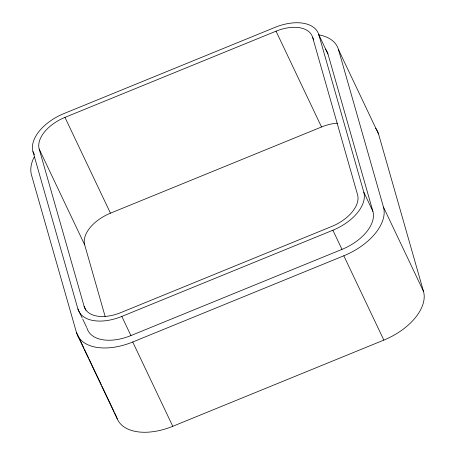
<?xml version="1.0" encoding="UTF-8"?>
<svg xmlns="http://www.w3.org/2000/svg" width="455" height="455" viewBox="0 0 455 455"><rect width="100%" height="100%" fill="white"/><g stroke="black" fill="none" stroke-linecap="round" stroke-linejoin="round"><path stroke-width="0.68" d="M85.967 310.264L84.147 306.431L39.198 149.058A33.784 19.525 -25.4 0 1 64.968 117.379L276.037 31.179A33.784 19.525 -25.4 0 1 312.63 37.39L313.842 39.943M105.116 316.39L84.687 244.853A33.784 19.525 -25.4 0 1 110.457 213.179L321.526 126.979A33.784 19.525 -25.4 0 1 337.451 123.168M77.913 308.979A40.541 23.427 -25.4 0 0 121.821 316.43L332.889 230.224A40.541 23.427 -25.4 0 0 363.812 192.215L318.864 34.842A40.541 23.427 -25.4 0 0 274.957 27.391L63.888 113.591A40.541 23.427 -25.4 0 0 32.965 151.606L77.913 308.979L82.156 317.92M87.007 328.135A40.541 23.427 -25.4 0 0 130.915 335.585L341.984 249.386A40.541 23.427 -25.4 0 0 372.912 211.376L327.964 54.003L318.864 34.842M34.227 156.958A51.978 30.036 -25.4 0 0 31.509 175.073L76.457 332.446A51.978 30.036 -25.4 0 0 132.746 342.001L343.815 255.795A51.978 30.036 -25.4 0 0 383.463 207.065L338.514 49.692A51.978 30.036 -25.4 0 0 318.58 34.819M116.486 416.746A51.978 30.036 -25.4 0 0 172.775 426.301L383.844 340.101A51.978 30.036 -25.4 0 0 423.491 291.365L378.543 133.992L338.514 49.692M383.463 207.065L423.491 291.365M363.812 192.215L372.912 211.376M276.037 31.179L321.526 126.979M332.889 230.224L341.984 249.386M343.815 255.795L383.844 340.101M64.968 117.379L110.457 213.179M121.821 316.43L130.915 335.585M132.746 342.001L172.775 426.301M39.198 149.058L84.687 244.853M32.965 151.606L34.478 154.797M82.764 319.194L86.706 327.498M76.457 332.446L84.038 348.411M84.641 349.69L88.583 357.994M89.191 359.268L101.323 384.816M101.926 386.096L114.057 411.638M114.666 412.918L116.179 416.109M77.253 334.675L117.282 418.975M312.63 37.39L357.573 194.763A33.784 19.525 -25.4 0 1 331.803 226.436L120.74 312.642A33.784 19.525 -25.4 0 1 84.147 306.431M375.648 128.202A51.978 30.036 -25.4 0 1 378.543 133.992M325.416 49.117A40.541 23.427 -25.4 0 1 327.964 54.003"/></g></svg>
